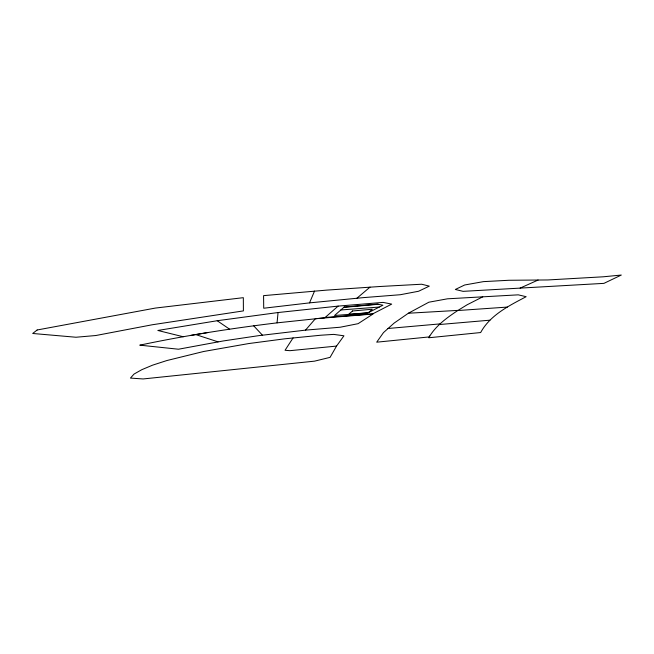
<?xml version="1.0" encoding="UTF-8"?>
<svg xmlns="http://www.w3.org/2000/svg" width="654" height="654" viewBox="0 0 654 654"><rect width="100%" height="100%" fill="white"/><g stroke="black" fill="none" stroke-linecap="round" stroke-linejoin="round"><path stroke-width="0.98" d="M305.5 330.131L315.408 318.686L372.976 314.043L358.09 323.681L340.227 327.221L305.5 330.131L258.804 335.633L223.357 340.938L178.477 349.22L139.784 345.157C185.164 335.608 231.017 328.398 277.051 322.863L278.064 312.538L338.134 306.105L383.048 302.393L391.697 304.11L372.731 313.863L325.161 317.46M309.53 302.876L363.084 297.652L400.313 294.725L418.593 291.251L429.31 286.133L421.666 284.228L380.203 286.485L326.51 290.131L263.578 295.641L263.717 308.23L309.53 302.876L314.533 291.087M429.768 335.952L428.771 337.766L480.657 332.543C490.165 315.007 509.229 305.647 526.159 296.695L518.246 294.84L447.475 298.813L428.869 302.205L408.366 313.233L394.158 323.068L383.465 332.616L376.704 342.181L429.228 336.924C436.022 325.512 447.123 317.591 457.988 310.38L408.366 313.233M336.54 346.08L343.947 335.796L333.679 334.39L320.901 335.216L284.891 338.797L248.79 343.546L203.664 351.492L166.876 360.542L152.57 365.169L141.771 369.698L134.045 374.063L130.448 378.086L143.12 378.952L314.558 361.147L330.074 357.362L336.54 346.08L289.943 350.683L285.046 350.282L293.082 337.881M338.134 306.105L324.768 317.803L277.051 322.863M356.912 298.216L370.041 287.106M482.742 296.834L467.087 304.797L457.735 310.544L507.324 307.086M520.102 288.112L603.944 283.362L621.3 275.048L603.274 276.797L547.913 279.953L508.877 280.272L483.453 281.629L464.667 284.989L455.339 289.469L463.081 291.349L520.102 288.112L538.111 280.035M190.559 335.437L208.185 332.485M278.064 312.538L217.218 320.73L157.851 330.466L183.218 336.753M343.865 307.339L378.298 304.29M387.838 328.504L439.987 323.902M439.382 324.539L489.936 320.182M340.865 309.963L379.304 307.053M195.734 334.578L218.052 341.854M217.218 320.73L229.619 329.207M253.719 325.839L262.418 335.167M344.192 307.053L334.546 315.49L367.793 312.972L382.909 305.205L377.391 304.11L344.192 307.053M352.465 310.993L348.533 314.435L368.382 312.677L372.314 309.228L352.465 310.993M37.155 329.984L32.7 333.475L75.97 337.243L95.803 335.527L152.202 324.776L243.402 310.895L243.329 297.676L155.341 308.075L37.155 329.984"/></g></svg>
